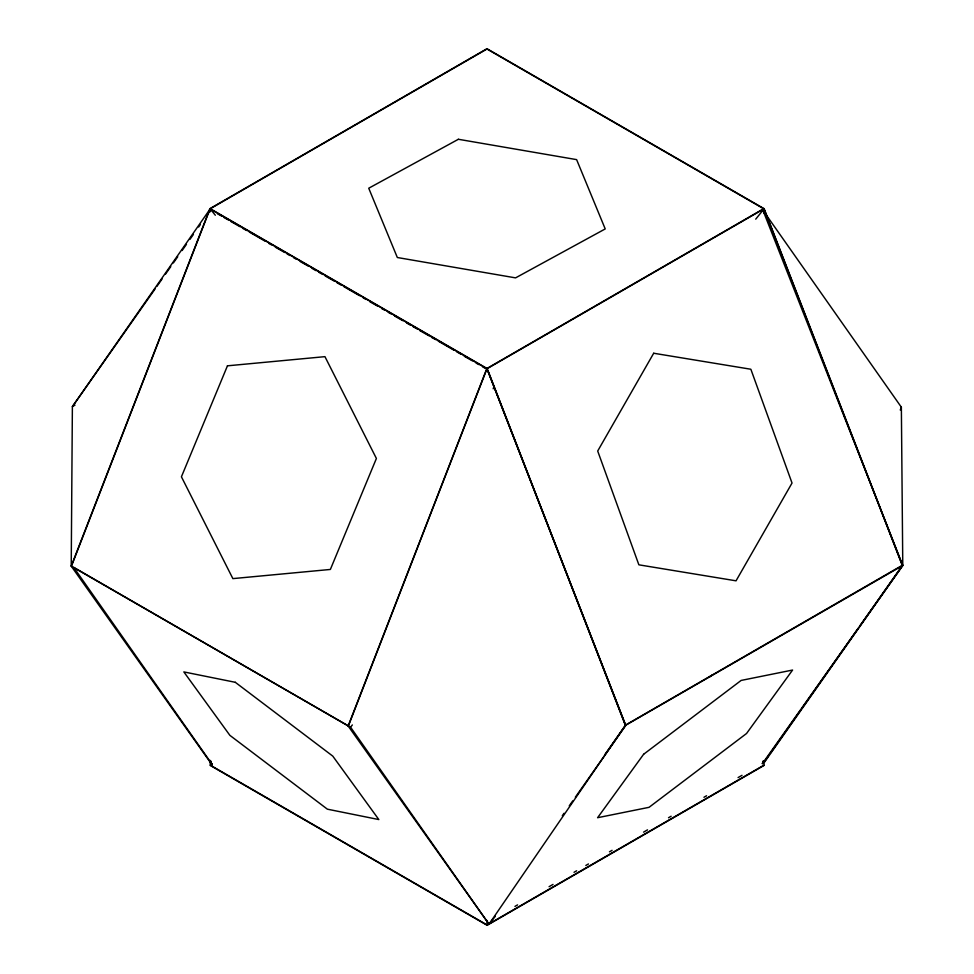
<?xml version="1.0" encoding="UTF-8"?>
<svg xmlns="http://www.w3.org/2000/svg" width="974" height="974" viewBox="0 0 974 974"><rect width="100%" height="100%" fill="white"/><g stroke="black" fill="none" stroke-linecap="round" stroke-linejoin="round"><path stroke-width="1.46" d="M71.467 566.138L209.921 209.288L72.38 406.621L71.224 566.125L211.127 763.531M486.598 369.146L348.144 725.995L489.009 924.156L495.291 916.339M493.161 388.772L494.256 385.947M762.374 763.653L763.47 760.828L762.374 763.653L902.776 565.456L901.364 407.205L762.91 210.226L755.727 219.162M900.256 410.03L901.364 407.205M155.109 288.925L72.38 406.621L75.01 405.111M156.851 286.453L162.074 279.014M165.556 274.059L170.779 266.632M173.396 262.919L177.743 256.722M182.101 250.525L186.46 244.328M189.942 239.373L193.424 234.417M198.647 226.991L200.388 224.507M206.488 215.838L210.834 209.641L215.327 215.23M604.72 754.765L625.625 725.033L902.533 565.163M562.29 815.762L564.031 813.29M569.254 805.851L572.736 800.896M575.354 797.182L625.856 725.326M764.079 762.131L768.437 755.946M770.178 753.462L800.652 710.107M802.393 707.623L858.131 628.34M859.872 625.868L899.927 568.877M764.322 762.435L902.776 565.456L762.91 210.226M210.055 211.882L210.055 208.886L486.976 368.769L625.625 725.033L489.009 924.156L350.555 727.188L352.357 724.948M709.376 677.064L711.775 675.238M210.055 208.886L486.976 49.017L763.884 208.886L763.884 213.379M763.884 208.57L486.976 368.452L210.055 208.57L486.976 48.7L763.884 208.57L902.314 565.541M763.884 208.886L486.976 368.769L348.375 726.02L71.224 566.125L209.678 209.276L213.854 211.565M902.776 565.456L625.405 725.411L487.487 369.986M514.966 906.392L517.584 904.883M549.08 886.693L553.025 884.416M574.027 872.302L576.645 870.78M585.837 865.472L588.454 863.962M609.456 851.836L612.086 850.326M643.583 832.137L647.515 829.872M668.517 817.746L671.135 816.224M703.946 797.28L706.576 795.77M738.073 777.581L742.005 775.316M210.226 760.621L210.226 765.114L487.146 924.983L764.054 765.114L764.054 760.621M764.054 765.43L487.146 925.3L210.226 765.43M217.555 213.817L221.731 216.106M224.117 217.604L228.293 219.905M230.68 221.39L240.103 226.723M242.489 228.208L246.666 230.509M249.295 232.019L265.038 241.114M268.739 243.366L271.6 244.9M275.301 247.153L284.725 252.485M287.111 253.97L289.972 255.517M293.673 257.757L296.534 259.303M300.236 261.556L308.344 266.121M312.045 268.374L315.99 270.638M318.608 272.16L322.784 274.449M325.17 275.946L334.593 281.267M336.98 282.764L341.156 285.065M343.785 286.575L359.528 295.67M363.229 297.922L366.09 299.456M369.791 301.709L377.9 306.274M381.601 308.527L384.462 310.061M388.163 312.313L391.024 313.859M394.726 316.1L402.846 320.677M406.535 322.93L410.48 325.194M413.098 326.716L417.274 329.005M419.66 330.503L429.084 335.823M431.47 337.321L435.646 339.609M438.276 341.131L454.018 350.226M456.648 351.736L460.58 354.012M464.281 356.265L472.402 360.83M476.091 363.083L478.964 364.617M482.654 366.869L485.527 368.403M350.555 727.188L73.647 567.306L212.101 764.286M764.091 208.667L902.545 565.517M487.731 369.962L625.637 725.399M487.146 920.491L487.146 924.983M227.453 365.822L181.42 476.797L232.871 578.617L330.369 569.449L376.402 458.462L324.951 356.654L227.453 365.822M653.688 353.245L597.695 451.023L638.871 564.823L736.04 580.821L792.032 483.043L750.857 369.243L653.688 353.245M643.631 754.266L597.598 817.71L649.049 807.324L746.547 733.495L792.58 670.051L741.129 680.436L643.631 754.266M458.377 139.282L368.732 188.226L397.331 257.513L515.575 277.87L605.219 228.927L576.62 159.626L458.377 139.282M235.294 682.299L183.843 671.914L229.876 735.346L327.374 809.175L378.825 819.56L332.779 756.116L235.294 682.299M212.015 764.773L210.36 760.524L212.015 764.773"/></g></svg>
